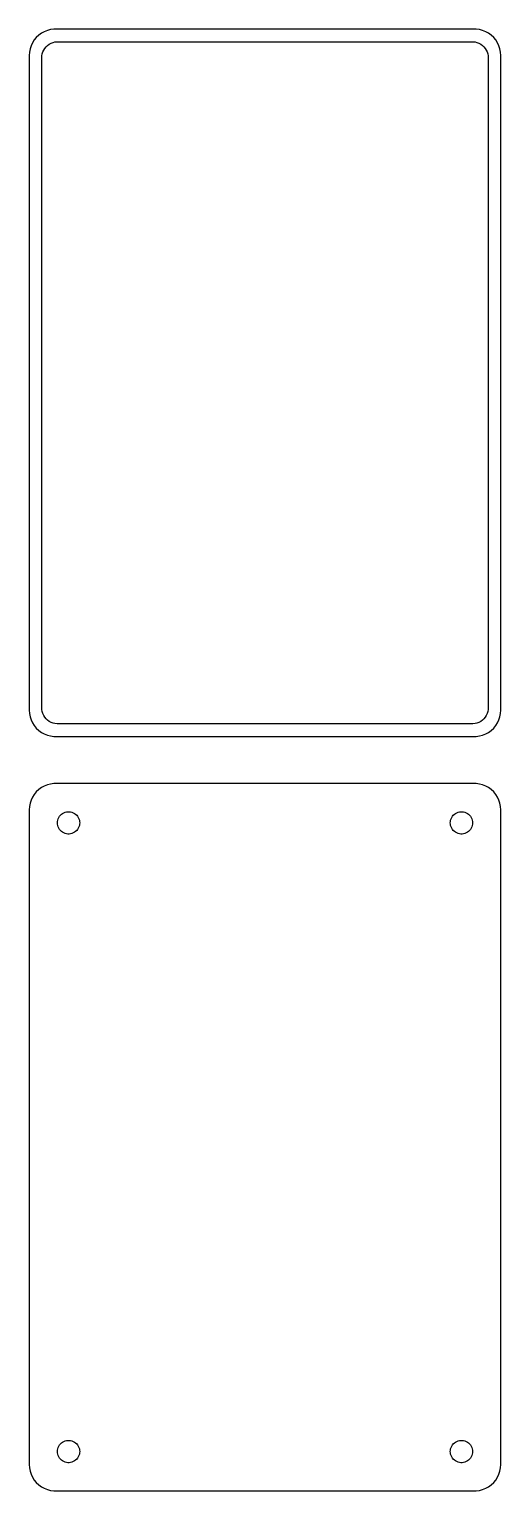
# Model space of a CAD drawing. Header units: metres. Extents: x -45 to 45, y 221 to 499.
import ezdxf

# ---------------------------------------------------------------- set-up
doc = ezdxf.new("R2010")
doc.units = ezdxf.units.M

msp = doc.modelspace()

# ---------------------------------------------------------------- linework, layer by layer
for p, q in [((-40.9369, 499.411), (-41.5451, 499.255)), ((-40.3139, 499.49), (-40.9369, 499.411)), ((40.3139, 499.49), (-40.3139, 499.49)), ((40.9369, 499.411), (40.3139, 499.49)), ((41.5451, 499.255), (40.9369, 499.411)), ((-44.3815, 496.909), (-44.6489, 496.341)), ((-44.0451, 497.439), (-44.3815, 496.909)), ((-43.6448, 497.923), (-44.0451, 497.439)), ((-43.1871, 498.353), (-43.6448, 497.923)), ((-42.6791, 498.722), (-43.1871, 498.353)), ((-42.1289, 499.024), (-42.6791, 498.722)), ((-41.5451, 499.255), (-42.1289, 499.024)), ((-41.4842, 496.399), (-41.168, 496.628)), ((-41.168, 496.628), (-40.8254, 496.817)), ((-40.8254, 496.817), (-40.4619, 496.961)), ((-40.4619, 496.961), (-40.0833, 497.058)), ((-40.0833, 497.058), (-39.6954, 497.107)), ((-39.6954, 497.107), (39.6954, 497.107)), ((39.6954, 497.107), (40.0833, 497.058)), ((40.0833, 497.058), (40.4619, 496.961)), ((40.4619, 496.961), (40.8254, 496.817)), ((40.8254, 496.817), (41.168, 496.628)), ((41.168, 496.628), (41.4842, 496.399)), ((42.1289, 499.024), (41.5451, 499.255)), ((42.6791, 498.722), (42.1289, 499.024)), ((43.1871, 498.353), (42.6791, 498.722)), ((43.6448, 497.923), (43.1871, 498.353)), ((44.0451, 497.439), (43.6448, 497.923)), ((44.3815, 496.909), (44.0451, 497.439)), ((44.6489, 496.341), (44.3815, 496.909)), ((-44.9606, 495.127), (-45, 494.5)), ((-45, 494.5), (-45, 369.5)), ((-44.8429, 495.743), (-44.9606, 495.127)), ((-44.6489, 496.341), (-44.8429, 495.743)), ((-42.6129, 494), (-42.5884, 494.39)), ((-42.6129, 370), (-42.6129, 494)), ((-42.5884, 494.39), (-42.5151, 494.774)), ((-42.5151, 494.774), (-42.3943, 495.146)), ((-42.3943, 495.146), (-42.2279, 495.5)), ((-42.2279, 495.5), (-42.0184, 495.83)), ((-42.0184, 495.83), (-41.7692, 496.131)), ((-41.7692, 496.131), (-41.4842, 496.399)), ((41.4842, 496.399), (41.7692, 496.131)), ((41.7692, 496.131), (42.0184, 495.83)), ((42.0184, 495.83), (42.2279, 495.5)), ((42.2279, 495.5), (42.3943, 495.146)), ((42.3943, 495.146), (42.5151, 494.774)), ((42.5151, 494.774), (42.5884, 494.39)), ((42.5884, 494.39), (42.6129, 494)), ((42.6129, 494), (42.6129, 370)), ((44.8429, 495.743), (44.6489, 496.341)), ((44.9606, 495.127), (44.8429, 495.743)), ((45, 494.5), (44.9606, 495.127)), ((45, 369.5), (45, 494.5)), ((-45, 369.5), (-44.9606, 368.873)), ((-44.9606, 368.873), (-44.8429, 368.257)), ((-44.8429, 368.257), (-44.6489, 367.659)), ((-42.5884, 369.61), (-42.6129, 370)), ((-42.5151, 369.226), (-42.5884, 369.61)), ((-42.3943, 368.854), (-42.5151, 369.226)), ((-42.2279, 368.5), (-42.3943, 368.854)), ((-42.0184, 368.17), (-42.2279, 368.5)), ((42.2279, 368.5), (42.0184, 368.17)), ((42.3943, 368.854), (42.2279, 368.5)), ((42.5151, 369.226), (42.3943, 368.854)), ((42.5884, 369.61), (42.5151, 369.226)), ((42.6129, 370), (42.5884, 369.61)), ((44.6489, 367.659), (44.8429, 368.257)), ((44.8429, 368.257), (44.9606, 368.873)), ((44.9606, 368.873), (45, 369.5)), ((-44.6489, 367.659), (-44.3815, 367.091)), ((-44.3815, 367.091), (-44.0451, 366.561)), ((-44.0451, 366.561), (-43.6448, 366.077)), ((-43.6448, 366.077), (-43.1871, 365.647)), ((-43.1871, 365.647), (-42.6791, 365.278)), ((-41.7692, 367.869), (-42.0184, 368.17)), ((-41.4842, 367.601), (-41.7692, 367.869)), ((-41.168, 367.372), (-41.4842, 367.601)), ((-40.8254, 367.183), (-41.168, 367.372)), ((-40.4619, 367.039), (-40.8254, 367.183)), ((-40.0833, 366.942), (-40.4619, 367.039)), ((-39.6954, 366.893), (-40.0833, 366.942)), ((39.6954, 366.893), (-39.6954, 366.893)), ((40.0833, 366.942), (39.6954, 366.893)), ((40.4619, 367.039), (40.0833, 366.942)), ((40.8254, 367.183), (40.4619, 367.039)), ((41.168, 367.372), (40.8254, 367.183)), ((41.4842, 367.601), (41.168, 367.372)), ((41.7692, 367.869), (41.4842, 367.601)), ((42.0184, 368.17), (41.7692, 367.869)), ((42.6791, 365.278), (43.1871, 365.647)), ((43.1871, 365.647), (43.6448, 366.077)), ((43.6448, 366.077), (44.0451, 366.561)), ((44.0451, 366.561), (44.3815, 367.091)), ((44.3815, 367.091), (44.6489, 367.659)), ((-42.6791, 365.278), (-42.1289, 364.976)), ((-42.1289, 364.976), (-41.5451, 364.745)), ((-41.5451, 364.745), (-40.9369, 364.589)), ((-40.9369, 364.589), (-40.3139, 364.51)), ((-40.3139, 364.51), (40.3139, 364.51)), ((40.3139, 364.51), (40.9369, 364.589)), ((40.9369, 364.589), (41.5451, 364.745)), ((41.5451, 364.745), (42.1289, 364.976)), ((42.1289, 364.976), (42.6791, 365.278)), ((-43.1871, 354.353), (-43.6448, 353.923)), ((-42.6791, 354.722), (-43.1871, 354.353)), ((-42.1289, 355.024), (-42.6791, 354.722)), ((-41.5451, 355.255), (-42.1289, 355.024)), ((-40.9369, 355.411), (-41.5451, 355.255)), ((-40.3139, 355.49), (-40.9369, 355.411)), ((40.3139, 355.49), (-40.3139, 355.49)), ((40.9369, 355.411), (40.3139, 355.49)), ((41.5451, 355.255), (40.9369, 355.411)), ((42.1289, 355.024), (41.5451, 355.255)), ((42.6791, 354.722), (42.1289, 355.024)), ((43.1871, 354.353), (42.6791, 354.722)), ((43.6448, 353.923), (43.1871, 354.353)), ((-44.8429, 351.743), (-44.9606, 351.127)), ((-44.6489, 352.341), (-44.8429, 351.743)), ((-44.3815, 352.909), (-44.6489, 352.341)), ((-44.0451, 353.439), (-44.3815, 352.909)), ((-43.6448, 353.923), (-44.0451, 353.439)), ((44.0451, 353.439), (43.6448, 353.923)), ((44.3815, 352.909), (44.0451, 353.439)), ((44.6489, 352.341), (44.3815, 352.909)), ((44.8429, 351.743), (44.6489, 352.341)), ((44.9606, 351.127), (44.8429, 351.743)), ((-44.9606, 351.127), (-45, 350.5)), ((-45, 350.5), (-45, 225.5)), ((-39.5682, 348.531), (-39.4853, 348.786)), ((-39.4853, 348.786), (-39.3712, 349.029)), ((-39.3712, 349.029), (-39.2275, 349.255)), ((-39.2275, 349.255), (-39.0565, 349.462)), ((-39.0565, 349.462), (-38.8611, 349.645)), ((-38.8611, 349.645), (-38.6441, 349.803)), ((-38.6441, 349.803), (-38.4092, 349.932)), ((-38.4092, 349.932), (-38.1598, 350.031)), ((-38.1598, 350.031), (-37.9001, 350.097)), ((-37.9001, 350.097), (-37.6341, 350.131)), ((-37.6341, 350.131), (-37.3659, 350.131)), ((-37.3659, 350.131), (-37.0999, 350.097)), ((-37.0999, 350.097), (-36.8401, 350.031)), ((-36.8401, 350.031), (-36.5908, 349.932)), ((-36.5908, 349.932), (-36.3559, 349.803)), ((-36.3559, 349.803), (-36.1389, 349.645)), ((-36.1389, 349.645), (-35.9434, 349.462)), ((-35.9434, 349.462), (-35.7725, 349.255)), ((-35.7725, 349.255), (-35.6288, 349.029)), ((-35.6288, 349.029), (-35.5146, 348.786)), ((-35.5146, 348.786), (-35.4318, 348.531)), ((35.4318, 348.531), (35.5146, 348.786)), ((35.5146, 348.786), (35.6288, 349.029)), ((35.6288, 349.029), (35.7725, 349.255)), ((35.7725, 349.255), (35.9434, 349.462)), ((35.9434, 349.462), (36.1389, 349.645)), ((36.1389, 349.645), (36.3559, 349.803)), ((36.3559, 349.803), (36.5908, 349.932)), ((36.5908, 349.932), (36.8401, 350.031)), ((36.8401, 350.031), (37.0999, 350.097)), ((37.0999, 350.097), (37.3659, 350.131)), ((37.3659, 350.131), (37.6341, 350.131)), ((37.6341, 350.131), (37.9001, 350.097)), ((37.9001, 350.097), (38.1598, 350.031)), ((38.1598, 350.031), (38.4092, 349.932)), ((38.4092, 349.932), (38.6441, 349.803)), ((38.6441, 349.803), (38.8611, 349.645)), ((38.8611, 349.645), (39.0565, 349.462)), ((39.0565, 349.462), (39.2275, 349.255)), ((39.2275, 349.255), (39.3712, 349.029)), ((39.3712, 349.029), (39.4853, 348.786)), ((39.4853, 348.786), (39.5682, 348.531)), ((45, 350.5), (44.9606, 351.127)), ((45, 225.5), (45, 350.5)), ((-39.6353, 348), (-39.6185, 348.268)), ((-39.6185, 347.732), (-39.6353, 348)), ((-39.6185, 348.268), (-39.5682, 348.531)), ((-39.5682, 347.469), (-39.6185, 347.732)), ((-39.4853, 347.214), (-39.5682, 347.469)), ((-39.3712, 346.971), (-39.4853, 347.214)), ((-39.2275, 346.745), (-39.3712, 346.971)), ((-39.0565, 346.538), (-39.2275, 346.745)), ((-38.8611, 346.355), (-39.0565, 346.538)), ((-38.6441, 346.197), (-38.8611, 346.355)), ((-38.4092, 346.068), (-38.6441, 346.197)), ((-38.1598, 345.969), (-38.4092, 346.068)), ((-37.9001, 345.903), (-38.1598, 345.969)), ((-36.8401, 345.969), (-37.0999, 345.903)), ((-36.5908, 346.068), (-36.8401, 345.969)), ((-36.3559, 346.197), (-36.5908, 346.068)), ((-36.1389, 346.355), (-36.3559, 346.197)), ((-35.9434, 346.538), (-36.1389, 346.355)), ((-35.7725, 346.745), (-35.9434, 346.538)), ((-35.6288, 346.971), (-35.7725, 346.745)), ((-35.5146, 347.214), (-35.6288, 346.971)), ((-35.4318, 347.469), (-35.5146, 347.214)), ((-35.4318, 348.531), (-35.3815, 348.268)), ((-35.3815, 347.732), (-35.4318, 347.469)), ((-35.3815, 348.268), (-35.3647, 348)), ((-35.3647, 348), (-35.3815, 347.732)), ((35.3647, 348), (35.3815, 348.268)), ((35.3815, 347.732), (35.3647, 348)), ((35.3815, 348.268), (35.4318, 348.531)), ((35.4318, 347.469), (35.3815, 347.732)), ((35.5146, 347.214), (35.4318, 347.469)), ((35.6288, 346.971), (35.5146, 347.214)), ((35.7725, 346.745), (35.6288, 346.971)), ((35.9434, 346.538), (35.7725, 346.745)), ((36.1389, 346.355), (35.9434, 346.538)), ((36.3559, 346.197), (36.1389, 346.355)), ((36.5908, 346.068), (36.3559, 346.197)), ((36.8401, 345.969), (36.5908, 346.068)), ((37.0999, 345.903), (36.8401, 345.969)), ((38.1598, 345.969), (37.9001, 345.903)), ((38.4092, 346.068), (38.1598, 345.969)), ((38.6441, 346.197), (38.4092, 346.068)), ((38.8611, 346.355), (38.6441, 346.197)), ((39.0565, 346.538), (38.8611, 346.355)), ((39.2275, 346.745), (39.0565, 346.538)), ((39.3712, 346.971), (39.2275, 346.745)), ((39.4853, 347.214), (39.3712, 346.971)), ((39.5682, 347.469), (39.4853, 347.214)), ((39.5682, 348.531), (39.6185, 348.268)), ((39.6185, 347.732), (39.5682, 347.469)), ((39.6185, 348.268), (39.6353, 348)), ((39.6353, 348), (39.6185, 347.732)), ((-37.6341, 345.869), (-37.9001, 345.903)), ((-37.3659, 345.869), (-37.6341, 345.869)), ((-37.0999, 345.903), (-37.3659, 345.869)), ((37.3659, 345.869), (37.0999, 345.903)), ((37.6341, 345.869), (37.3659, 345.869)), ((37.9001, 345.903), (37.6341, 345.869)), ((-39.5682, 228.531), (-39.4853, 228.786)), ((-39.4853, 228.786), (-39.3712, 229.029)), ((-39.3712, 229.029), (-39.2275, 229.255)), ((-39.2275, 229.255), (-39.0565, 229.462)), ((-39.0565, 229.462), (-38.8611, 229.645)), ((-38.8611, 229.645), (-38.6441, 229.803)), ((-38.6441, 229.803), (-38.4092, 229.932)), ((-38.4092, 229.932), (-38.1598, 230.031)), ((-38.1598, 230.031), (-37.9001, 230.097)), ((-37.9001, 230.097), (-37.6341, 230.131)), ((-37.6341, 230.131), (-37.3659, 230.131)), ((-37.3659, 230.131), (-37.0999, 230.097)), ((-37.0999, 230.097), (-36.8401, 230.031)), ((-36.8401, 230.031), (-36.5908, 229.932)), ((-36.5908, 229.932), (-36.3559, 229.803)), ((-36.3559, 229.803), (-36.1389, 229.645)), ((-36.1389, 229.645), (-35.9434, 229.462)), ((-35.9434, 229.462), (-35.7725, 229.255)), ((-35.7725, 229.255), (-35.6288, 229.029)), ((-35.6288, 229.029), (-35.5146, 228.786)), ((-35.5146, 228.786), (-35.4318, 228.531)), ((35.4318, 228.531), (35.5146, 228.786)), ((35.5146, 228.786), (35.6288, 229.029)), ((35.6288, 229.029), (35.7725, 229.255)), ((35.7725, 229.255), (35.9434, 229.462)), ((35.9434, 229.462), (36.1389, 229.645)), ((36.1389, 229.645), (36.3559, 229.803)), ((36.3559, 229.803), (36.5908, 229.932)), ((36.5908, 229.932), (36.8401, 230.031)), ((36.8401, 230.031), (37.0999, 230.097)), ((37.0999, 230.097), (37.3659, 230.131)), ((37.3659, 230.131), (37.6341, 230.131)), ((37.6341, 230.131), (37.9001, 230.097)), ((37.9001, 230.097), (38.1598, 230.031)), ((38.1598, 230.031), (38.4092, 229.932)), ((38.4092, 229.932), (38.6441, 229.803)), ((38.6441, 229.803), (38.8611, 229.645)), ((38.8611, 229.645), (39.0565, 229.462)), ((39.0565, 229.462), (39.2275, 229.255)), ((39.2275, 229.255), (39.3712, 229.029)), ((39.3712, 229.029), (39.4853, 228.786)), ((39.4853, 228.786), (39.5682, 228.531)), ((-39.6353, 228), (-39.6185, 228.268)), ((-39.6185, 227.732), (-39.6353, 228)), ((-39.6185, 228.268), (-39.5682, 228.531)), ((-39.5682, 227.469), (-39.6185, 227.732)), ((-39.4853, 227.214), (-39.5682, 227.469)), ((-39.3712, 226.971), (-39.4853, 227.214)), ((-39.2275, 226.745), (-39.3712, 226.971)), ((-39.0565, 226.538), (-39.2275, 226.745)), ((-38.8611, 226.355), (-39.0565, 226.538)), ((-38.6441, 226.197), (-38.8611, 226.355)), ((-38.4092, 226.068), (-38.6441, 226.197)), ((-38.1598, 225.969), (-38.4092, 226.068)), ((-36.5908, 226.068), (-36.8401, 225.969)), ((-36.3559, 226.197), (-36.5908, 226.068)), ((-36.1389, 226.355), (-36.3559, 226.197)), ((-35.9434, 226.538), (-36.1389, 226.355)), ((-35.7725, 226.745), (-35.9434, 226.538)), ((-35.6288, 226.971), (-35.7725, 226.745)), ((-35.5146, 227.214), (-35.6288, 226.971)), ((-35.4318, 227.469), (-35.5146, 227.214)), ((-35.4318, 228.531), (-35.3815, 228.268)), ((-35.3815, 227.732), (-35.4318, 227.469)), ((-35.3815, 228.268), (-35.3647, 228)), ((-35.3647, 228), (-35.3815, 227.732)), ((35.3647, 228), (35.3815, 228.268)), ((35.3815, 227.732), (35.3647, 228)), ((35.3815, 228.268), (35.4318, 228.531)), ((35.4318, 227.469), (35.3815, 227.732)), ((35.5146, 227.214), (35.4318, 227.469)), ((35.6288, 226.971), (35.5146, 227.214)), ((35.7725, 226.745), (35.6288, 226.971)), ((35.9434, 226.538), (35.7725, 226.745)), ((36.1389, 226.355), (35.9434, 226.538)), ((36.3559, 226.197), (36.1389, 226.355)), ((36.5908, 226.068), (36.3559, 226.197)), ((36.8401, 225.969), (36.5908, 226.068)), ((38.4092, 226.068), (38.1598, 225.969)), ((38.6441, 226.197), (38.4092, 226.068)), ((38.8611, 226.355), (38.6441, 226.197)), ((39.0565, 226.538), (38.8611, 226.355)), ((39.2275, 226.745), (39.0565, 226.538)), ((39.3712, 226.971), (39.2275, 226.745)), ((39.4853, 227.214), (39.3712, 226.971)), ((39.5682, 227.469), (39.4853, 227.214)), ((39.5682, 228.531), (39.6185, 228.268)), ((39.6185, 227.732), (39.5682, 227.469)), ((39.6185, 228.268), (39.6353, 228)), ((39.6353, 228), (39.6185, 227.732)), ((-45, 225.5), (-44.9606, 224.873)), ((-44.9606, 224.873), (-44.8429, 224.257)), ((-44.8429, 224.257), (-44.6489, 223.659)), ((-44.6489, 223.659), (-44.3815, 223.091)), ((-37.9001, 225.903), (-38.1598, 225.969)), ((-37.6341, 225.869), (-37.9001, 225.903)), ((-37.3659, 225.869), (-37.6341, 225.869)), ((-37.0999, 225.903), (-37.3659, 225.869)), ((-36.8401, 225.969), (-37.0999, 225.903)), ((37.0999, 225.903), (36.8401, 225.969)), ((37.3659, 225.869), (37.0999, 225.903)), ((37.6341, 225.869), (37.3659, 225.869)), ((37.9001, 225.903), (37.6341, 225.869)), ((38.1598, 225.969), (37.9001, 225.903)), ((44.3815, 223.091), (44.6489, 223.659)), ((44.6489, 223.659), (44.8429, 224.257)), ((44.8429, 224.257), (44.9606, 224.873)), ((44.9606, 224.873), (45, 225.5)), ((-44.3815, 223.091), (-44.0451, 222.561)), ((-44.0451, 222.561), (-43.6448, 222.077)), ((-43.6448, 222.077), (-43.1871, 221.647)), ((-43.1871, 221.647), (-42.6791, 221.278)), ((-42.6791, 221.278), (-42.1289, 220.976)), ((-42.1289, 220.976), (-41.5451, 220.745)), ((-41.5451, 220.745), (-40.9369, 220.589)), ((-40.9369, 220.589), (-40.3139, 220.51)), ((-40.3139, 220.51), (40.3139, 220.51)), ((40.3139, 220.51), (40.9369, 220.589)), ((40.9369, 220.589), (41.5451, 220.745)), ((41.5451, 220.745), (42.1289, 220.976)), ((42.1289, 220.976), (42.6791, 221.278)), ((42.6791, 221.278), (43.1871, 221.647)), ((43.1871, 221.647), (43.6448, 222.077)), ((43.6448, 222.077), (44.0451, 222.561)), ((44.0451, 222.561), (44.3815, 223.091))]:
    msp.add_line(p, q)

doc.saveas('drawing.dxf')
